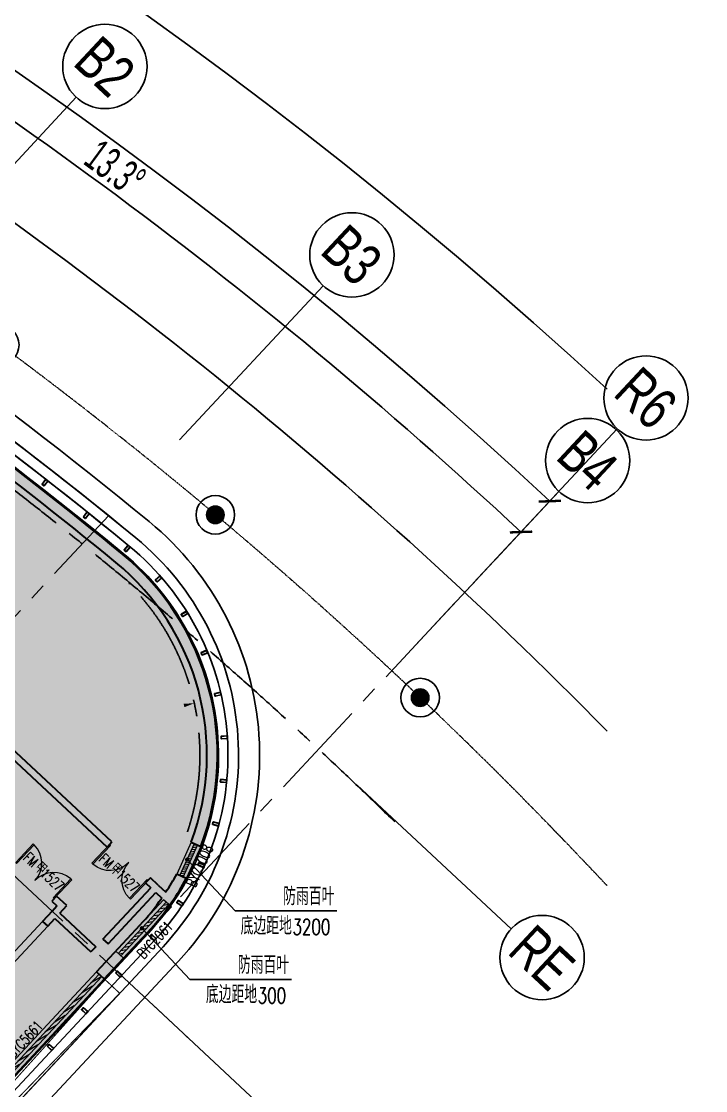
# Model space of a CAD drawing. Extents: x 138868 to 1251000, y -188972 to 132579.
# Drawn here: x 285527 to 305000, y 64503 to 94941 of the extents above; entities that cross this region are included whole.
import ezdxf
from ezdxf.enums import TextEntityAlignment as Align

# ---------------------------------------------------------------- set-up
doc = ezdxf.new("R2010")
doc.units = 0
doc.linetypes.add('CENTER2', pattern=[28.575000000000003, 19.05, -3.175, 3.175, -3.175])
doc.linetypes.add('DASHDOT', pattern=[1, 0.5, -0.25, 0, -0.25])
doc.layers.get('0').update_dxf_attribs({"color": 8})
doc.layers.get('Defpoints').update_dxf_attribs({"color": 8})
for name, color, linetype in [('#幕墙线-平面', 8, 'Continuous'), ('#标注', 8, 'Continuous'), ('#轴线', 8, 'CENTER2'), ('A-FLOR', 8, 'Continuous'), ('A-FLOR-GRND', 8, 'Continuous'), ('A-ROAD', 8, 'Continuous'), ('A-THERMAL', 8, 'Continuous'), ('COLUMN', 8, 'Continuous'), ('CURTWALL', 8, 'Continuous'), ('DIM_LEAD', 8, 'Continuous'), ('PUB_HATCH', 8, 'Continuous'), ('WINDOW_TEXT', 8, 'Continuous'), ('建-填充', 8, 'Continuous'), ('数据中心轮廓线', 8, 'Continuous')]:
    doc.layers.add(name, color=color, linetype=linetype)
for name, color, linetype, lineweight in [('DOOR_FIRE', 8, 'Continuous', 13), ('DOOR_FIRE_TEXT', 8, 'Continuous', 9), ('DOTE', 8, 'DASHDOT', 5), ('PUB_DIM', 8, 'Continuous', 5), ('PUB_TEXT', 8, 'Continuous', 5), ('WALL', 8, 'Continuous', 30), ('WINDOW', 8, 'Continuous', 13)]:
    doc.layers.add(name, color=color, linetype=linetype, lineweight=lineweight)
doc.styles.add('_TCH_DIM', font='SIMPLEX', dxfattribs={"bigfont": 'GBCBIG'})
doc.styles.add('_TCH_WINDOW', font='SIMPLEX', dxfattribs={"height": 3.5, "bigfont": 'GBCBIG'})
doc.styles.add('JHZX', font='jrs.shx', dxfattribs={"width": 0.6, "bigfont": 'jhz.shx'})
doc.dimstyles.new('JZBZ-300', dxfattribs={"dimscale": 300, "dimtxt": 3, "dimasz": 1.5, "dimexe": 1, "dimexo": 1, "dimgap": 0.5, "dimtad": 1, "dimdec": 0, "dimdsep": 46, "dimtxsty": 'JHZX', "dimblk1": 'ARCHTICK', "dimblk2": 'ARCHTICK', "dimsah": 1, "dimcen": 0, "dimclrd": 1, "dimclre": 1, "dimclrt": 2, "dimadec": 1, "dimazin": 2, "dimtfac": 1, "dimtdec": 0, "dimtix": 1, "dimtmove": 0, "dimatfit": 3, "dimfxl": 1, "dimtolj": 1, "dimlwd": -1, "dimlwe": -1, "dimarcsym": 1})

# ---------------------------------------------------------------- blocks, each defined once
blk = doc.blocks.new('_YZH')
blk.add_circle((0, 0), 0.5)
at = {"layer": 'PUB_HATCH', "const_width": 0.5}
blk.add_lwpolyline([(-0.25, 0, 1), (0.25, 0, 1)], format="xyb", close=True, dxfattribs=at)
blk = doc.blocks.new('col-ll')
at = {"layer": 'CURTWALL'}
blk.add_circle((-0.001773937372490764, -0.0006987725500948727), 550, dxfattribs=at)
at = {"layer": 'COLUMN', "xscale": 500, "yscale": 500, "zscale": 500}
blk.add_blockref('_YZH', (-0.001773937372490764, -0.0006987725500948727), dxfattribs=at)
blk = doc.blocks.new('$WINLIB2D$00000039')
for points in [[(-0.4999999999983409, 0.5000000000445652), (-0.4999999999999964, -0.4999999999999716)], [(0.5000000000016591, 0.4999999999536158), (-0.4999999999983409, 0.5000000000445652)], [(0.4999999999983338, -0.5000000000463842), (0.4999999999999609, 0.4999999999999432)], [(-0.499999999999428, 0.1666666667124446), (0.500000000000572, 0.1666666666205998)], [(-0.3838834764901549, -0.166666666632409), (-0.4479860405916831, 0.1666666667079113)], [(-0.3158924398378069, -0.166666666637866), (-0.3799950039392748, 0.1666666667006353)], [(-0.2479014031851996, -0.166666666645142), (-0.3120039672867243, 0.1666666666951784)], [(-0.1799103665328481, -0.1666666666505989), (-0.2440129306343159, 0.1666666666887977)], [(-0.1119193298802692, -0.1666666666569512), (-0.1760218939817904, 0.1666666666824455)], [(-0.04392829322788927, -0.1666666666633319), (-0.1080308573293216, 0.1666666666760648)], [(0.02406274342471804, -0.1666666666696841), (-0.04003982067680312, 0.1666666666697125)], [(0.09205378007703402, -0.1666666666751411), (0.02795121597557682, 0.1666666666642556)], [(0.1600448167296129, -0.1666666666815217), (0.0959422526280953, 0.1666666666578749)], [(0.2280358533819644, -0.166666666687874), (0.163933289280525, 0.1666666666505989)], [(0.2960268900345753, -0.1666666666942547), (0.231924325933047, 0.1666666666460657)], [(0.3640179266869801, -0.1666666667006069), (0.2999153625854838, 0.166666666639685)], [(0.4320089633395341, -0.1666666667060639), (0.3679063992380058, 0.166666666632409)], [(0.4999999999916831, -0.1666666667115209), (0.4358974358904746, 0.1666666666260568)], [(-0.4518745131427302, -0.1666666666260284), (-0.5000000000072298, 0.08358586507802102)], [(-0.500000000000572, -0.1666666666214951), (0.499999999999428, -0.1666666667124446)], [(0.4999999999983338, -0.5000000000463842), (-0.5000000000016662, -0.4999999999554348)]]:
    blk.add_lwpolyline(points)
blk = doc.blocks.new('$DorLib2D$00000002')
for p, q in [((-0.5, -5.684341886080802e-17), (-0.5000000000000007, 0.4875)), ((-0.4750000000000007, 0.4875), (-0.5000000000000007, 0.4875)), ((-0.475, -2.842170943040401e-17), (-0.4750000000000007, 0.4875)), ((0.475, -2.842170943040401e-17), (0.4750000000000007, 0.4875)), ((0.4750000000000007, 0.4875), (0.5000000000000007, 0.4875)), ((0.5, -5.684341886080802e-17), (0.5000000000000007, 0.4875)), ((-0.5, -5.684341886080802e-17), (-0.475, -2.842170943040401e-17)), ((0.5, -5.684341886080802e-17), (0.475, -2.842170943040401e-17))]:
    blk.add_line(p, q)
for centre, start, end in [((-0.4875, -4.263256414560601e-17), 0, 88.53071641864632), ((0.4875, -4.263256414560601e-17), 91.4692835813537, 180)]:
    blk.add_arc(centre, 0.4875, start, end)
blk = doc.blocks.new('$WINLIB2D$00000007')
for points in [[(-0.5, 0.5), (0.5, 0.5)], [(-0.5, 0.5), (-0.5000000000000071, -0.5)], [(0.4999999999999929, 0.4999999999999716), (0.4999999999999929, -0.4999999999999858)], [(-0.5, -0.5), (0.5, -0.5)]]:
    blk.add_lwpolyline(points)
blk = doc.blocks.new('A$Cd70d14ae')
at = {"layer": '建-填充'}
h = blk.add_hatch(dxfattribs=at)
h.set_pattern_fill('沙地', color=256, scale=200)
h.set_pattern_definition([(0, (-1181710.985593817, -339008.7316489072), (200, 200), [0, -400])])
edge = h.paths.add_edge_path()
edge.add_arc((-5.799514474347234e-05, -124899.9997239537), 125399.9999588372, 50.595484492603475, 54.19226882909709, ccw=False)
edge.add_arc((74905.38638249483, -33723.34112868203), 7399.999999524198, -43.000000001942624, 50.595484496434494, ccw=False)
edge.add_line((80317.4037739576, -38770.12899300351), (58913.48786749036, -61723.01868310437))
edge.add_line((58913.48786749036, -61723.01868310437), (58689.12700524527, -61953.37206457043))
edge.add_line((58689.12700524527, -61953.37206457043), (58356.02656423437, -62261.32573112228))
edge.add_arc((53501.47046901046, -56676.2305760567), 7400.000187352208, 231.89625553434, 310.9971188627708, ccw=False)
edge.add_arc((-5.258012242848054e-05, -124899.9997113437), 79299.99994527503, 51.8962543357454, 56.07277768417117)
edge.add_line((44260.45438872185, -59101.04710592562), (41529.68595674797, -57344.2806989107))
edge.add_line((41529.68595674797, -57344.2806989107), (45927.7232496303, -52631.43135201052))
edge.add_line((45927.7232496303, -52631.43135201052), (45913.26296266005, -52643.46987978922))
edge.add_line((45913.26296266005, -52643.46987978922), (73367.41551958487, -23202.49571749812))
at = {"layer": 'A-FLOR'}
blk.add_lwpolyline([(73367.4155195844, -23202.49571749783, 30, 30, -0.01569522088522697), (79602.84282119965, -28005.48287585442, 30, 30, -0.4327152502928488), (80317.4037739576, -38770.12899300351, 30, 30, 0), (80317.4037739576, -38770.12899300351, 30, 30, 0), (58913.48786749036, -61723.01868310437, 30, 30, 0), (58689.12700524527, -61953.37206457043, 30, 30, 0), (58356.02656423437, -62261.32573112228, 30, 30, -0.3595335964508717), (48935.02431424824, -62499.25146632234, 30, 30, 0.01822553852093915), (44260.45438872185, -59101.04710592562, 30, 30, 0), (41529.68595674797, -57344.2806989107, 30, 30, 0), (45927.7232496303, -52631.43135201052, 30, 30, 0), (45913.26296266005, -52643.46987978922, 30, 30, 0), (73367.41551958487, -23202.49571749812, 0, 0, 0)], format="xyseb", dxfattribs=at)
at = {"layer": 'A-FLOR-GRND', "ltscale": 5}
blk.add_lwpolyline([(66033.56840754996, -16885.51994499011, -0.03476963203113186), (80364.59261737086, -27078.2626046426, -0.4327152502716788), (81195.02831922771, -39588.52701144561), (59791.11241275372, -62541.41670154745, -0.3893999561661741), (48194.51964070555, -63443.52507527499, 0.02663891285834788), (41386.69465708686, -58667.44349584205)], format="xyb", dxfattribs=at)
at = {"layer": 'A-ROAD'}
for radius, start, end in [(138000, 47.40446587458779, 120.2107043487367), (131000, 44.52173808160828, 58.14588592689899)]:
    blk.add_arc((-2.328306436538696e-10, -124899.9997902369), radius, start, end, dxfattribs=at)
at = {"layer": 'A-THERMAL', "ltscale": 5}
blk.add_lwpolyline([(64521.82260695819, -17337.83493830508, -0.03687290947385417), (79621.88666630883, -27982.30235501705, -0.432715250271674), (80339.34448833318, -38790.58893017244), (58935.42858185919, -61743.47862027428, -0.3893999561661921), (48916.51180359279, -62522.85829694016, 0.02813842068170495), (41603.03414781182, -57424.66757356364, 0.02813842068170495)], format="xyb", dxfattribs=at)
at = {"layer": 'CURTWALL'}
blk.add_lwpolyline([(64660.71196255574, -17106.29715110455, -0.03687290947385393), (79793.28034773536, -27773.67779757705, -0.4327152502716805), (80536.80998777036, -38974.72848738934), (59132.89408129637, -61927.61817749118, -0.3893999561661936), (48749.89822754194, -62735.31986117148, 0.02813842068170497), (41461.33086518315, -57654.49398564955, 0.02813842068170497)], format="xyb", dxfattribs=at)
at = {"layer": 'DIM_LEAD'}
for p, q in [((81443.0018112289, -36698.45640219987), (82805.3096310496, -38154.57005255867)), ((82805.3096310496, -38154.57005255867), (85706.5788519317, -38154.57005255867)), ((80153.49420949162, -38652.64469208848), (81515.80202931233, -40108.75834244728)), ((81515.80202931233, -40108.75834244728), (84417.07125019442, -40108.75834244728))]:
    blk.add_line(p, q, dxfattribs=at)
at = {"layer": 'DIM_LEAD', "const_width": 60}
for points in [[(81422.50599830083, -36676.5492880033, 1), (81463.49762415697, -36720.36351639644, 1)], [(80132.99839656355, -38630.73757789191, 1), (80173.99002241969, -38674.55180628505, 1)]]:
    blk.add_lwpolyline(points, format="xyb", close=True, dxfattribs=at)
at = {"layer": 'DOTE'}
blk.add_arc((-2.328306436538696e-10, -124899.9997902369), 127950, 43.11526630903975, 122.8679328263271, dxfattribs=at)
at = {"layer": 'WALL'}
for p, q in [((68559.64656228779, -26452.03377098829), (79164.27514807947, -36341.00991007232)), ((79300.67482009131, -36194.7391697485), (68696.04623429917, -26305.76303066517)), ((79164.27514807947, -36341.00991007232), (79300.67482009131, -36194.7391697485)), ((81558.75236865084, -36201.79246906604), (81832.45962400429, -36326.35021411313)), ((81418.25612132551, -37236.53451323527), (81144.54886597229, -37111.97676818829)), ((80397.70537252302, -37217.73670983937), (80261.30570051118, -37364.00745016319)), ((80261.30570051118, -37364.00745016319), (80407.57655248881, -37500.40722629323)), ((80617.1115946674, -37422.33632198197), (80397.70537252302, -37217.73670983937)), ((80617.1115946674, -37422.33632198197), (80836.18490928222, -37626.62549282936)), ((77727.1431455088, -37735.5175591053), (77590.74347349672, -37881.78829942952)), ((78019.68462627518, -38008.31690323871), (77727.1431455088, -37735.5175591053)), ((79043.57996894183, -38963.11448308057), (80407.57655248881, -37500.40722629323)), ((79189.85070926553, -39099.51415509311), (80553.84729281368, -37636.80689828697)), ((80553.84729281368, -37636.80689828697), (80722.51506939201, -37794.09214451275)), ((77590.74347349672, -37881.78829942952), (77737.01421378969, -38018.18797141162)), ((77600.61454180672, -38164.45871176169), (77737.01421378969, -38018.18797141162)), ((77815.08511824787, -38227.72301373322), (78019.68462627518, -38008.31690323871)), ((77600.61454180672, -38164.45871176169), (77327.8151964233, -38457.00019386719)), ((77815.08511824787, -38227.72301373322), (78838.98030800043, -39182.52072477853)), ((77327.8151964233, -38457.00019386719), (77474.08593674607, -38593.39986587863)), ((77474.08593674607, -38593.39986587863), (77678.68544611704, -38373.99375394481)), ((77678.68544611704, -38373.99375394481), (78702.58063598812, -39328.79146510269)), ((80097.99766347205, -38565.52948498441), (78863.65796985102, -39889.1967499645)), ((79083.06408033703, -40093.79625798349), (80317.40377395783, -38770.12899300322)), ((78838.98030800043, -39182.52072477853), (78702.58063598812, -39328.79146510269)), ((79043.57996894183, -38963.11448308057), (79189.85070926553, -39099.51415509311)), ((78863.65796985102, -39889.1967499645), (79083.06408033703, -40093.79625798349))]:
    blk.add_line(p, q, dxfattribs=at)
for centre, radius, start, end in [((-6.279139779508114e-05, -124899.9997299996), 125399.9999665534, 50.59548449215783, 56.27731519674111), ((-6.279186345636845e-05, -124899.9997300013), 125099.999966555, 50.59548449215783, 56.24587242693056), ((74905.38638197814, -33723.34112854378), 7099.999999996473, 339.5690893285078, 50.59548449215783), ((74905.38638197814, -33723.34112854389), 7399.999999996683, 339.4051209390213, 50.59548449215783), ((74905.38638197767, -33723.34112854622), 7099.999999995657, 326.6495628846276, 331.4925761364279), ((74905.38638197767, -33723.34112854651), 7399.999999995548, 325.5881360208859, 331.6565445282369), ((74905.3863819779, -33723.34112854366), 7099.999999996436, 316.9999999971022, 325.0161713378408), ((74905.38638197767, -33723.34112854279), 7399.99999999739, 316.9999999971022, 325.5881360208859)]:
    blk.add_arc(centre, radius, start, end, dxfattribs=at)
at = {"layer": '数据中心轮廓线'}
blk.add_lwpolyline([(64815.03349667133, -16849.03290123178, -0.03687290683237934), (79983.71777094711, -27541.87273326563, -0.4327152502716894), (80756.21609825615, -39179.32799540809), (59352.30019178215, -62132.21768550994, -0.3893999561661833), (48564.77203192795, -62971.38826587144, 0.02812936554989807), (41306.30724569084, -57911.35157488636, 0.02812936554989807)], format="xyb", dxfattribs=at)
at = {"layer": '数据中心轮廓线', "const_width": 30}
blk.add_lwpolyline([(59190.65262602546, -61469.78434126783), (59607.5242359468, -61858.52340650192), (79521.87634978161, -40502.99531923019), (79105.00473984957, -40114.25625398604)], close=True, dxfattribs=at)
for points in [[(59607.52423595751, -61858.52340651199), (79105.00473984957, -40114.25625398604)], [(59190.58183932511, -61469.86025071034), (79521.87634978161, -40502.99531923019)]]:
    blk.add_lwpolyline(points, dxfattribs=at)
at = {"layer": 'COLUMN'}
for p, rotation in [((76107.57556448711, -22046.51447400695), 302.000000000193), ((82244.67465906192, -26884.61329288629), 298.5000000001931)]:
    blk.add_blockref('col-ll', p, dxfattribs=dict(at, rotation=rotation))
at = {"layer": 'COLUMN', "xscale": -1, "rotation": 338.0000017077407}
blk.add_blockref('col-ll', (88074.96519370025, -32088.34639407916), dxfattribs=at)
at = {"layer": 'DOOR_FIRE', "yscale": 1500, "zscale": 200}
for p, xscale, rotation in [((77110.42803327387, -37297.15415920806), 1500, 317.0000000001537), ((79780.99026031417, -36779.37330996979), -1500, 137.0000000001537)]:
    blk.add_blockref('$DorLib2D$00000002', p, dxfattribs=dict(at, xscale=xscale, rotation=rotation))
at = {"layer": 'WINDOW'}
ref = blk.add_blockref('$WINLIB2D$00000039', (81488.51101363121, -36719.16657140118), dxfattribs=dict(at, xscale=999.9999999999999, yscale=300, zscale=999.9999999999999, rotation=65.53083273510322))
ref.add_attrib('A', 'BYC1008', (81670.81080929723, -37511.0283391031), dxfattribs={"layer": 'WINDOW_TEXT', "height": 297.5, "rotation": 65.53083273510322, "style": '_TCH_WINDOW', "width": 0.7058823529411765})
ref = blk.add_blockref('$WINLIB2D$00000039', (80200.95821111414, -38675.0596931749), dxfattribs=dict(at, xscale=2000, yscale=300, zscale=2000, rotation=47.00000000000429))
ref.add_attrib('A', 'BYC2061', (80205.78734613463, -39547.81587223208), dxfattribs={"layer": 'WINDOW_TEXT', "height": 297.5, "rotation": 47.0000000000043, "style": '_TCH_WINDOW', "width": 0.7058823529411765})
ref = blk.add_blockref('$WINLIB2D$00000007', (75491.35515843608, -40572.99039437866), dxfattribs=dict(at, xscale=5600, yscale=200, zscale=5600, rotation=47.00000000000439))
ref.add_attrib('A', 'DK5661', (74957.43941788815, -40806.62610327883), dxfattribs={"layer": 'WINDOW_TEXT', "height": 297.5, "rotation": 47.00000000000439, "style": '_TCH_WINDOW', "width": 0.7058823529411765})
ref = blk.add_blockref('$WINLIB2D$00000039', (77063.76561691772, -42039.28686851298), dxfattribs=dict(at, xscale=5600, yscale=300, zscale=5600, rotation=47.0000000000043))
ref.add_attrib('A', 'BYC5661', (76498.21772544432, -42380.15786557819), dxfattribs={"layer": 'WINDOW_TEXT', "height": 297.5, "rotation": 47.0000000000043, "style": '_TCH_WINDOW', "width": 0.7058823529411765})
at = {"layer": 'DOOR_FIRE_TEXT', "style": '_TCH_WINDOW', "width": 0.7058823529411765}
for s, p in [('FM', (76750.74494490956, -36681.58554947935)), ('FM', (78903.13163274524, -36719.47993478703)), ('1527', (77237.63978158447, -37135.62233003881)), ('1527', (79390.02646942015, -37173.51671534649))]:
    blk.add_text(s, height=297.5, rotation=317.0000000001537, dxfattribs=at).set_placement(p)
at = {"layer": 'DOOR_FIRE_TEXT', "style": '_TCH_WINDOW'}
for p in [(77057.91349959045, -36968.02486070478), (79210.30018742612, -37005.91924601246)]:
    blk.add_text('甲', height=337.5886524822695, rotation=317.0000000001537, dxfattribs=at).set_placement(p)
at = {"layer": 'PUB_TEXT', "style": '_TCH_DIM'}
for s, p in [('防雨百叶', (84175.14268171901, -37997.07005255867)), ('底边距地', (82964.61076682524, -38837.07005255867)), ('防雨百叶', (82885.63507998173, -39951.25834244728)), ('底边距地', (81975.10316508796, -40791.25834244728))]:
    blk.add_text(s, height=506.3829787234042, dxfattribs=at).set_placement(p)
at = {"layer": 'PUB_TEXT', "style": '_TCH_DIM', "width": 0.7058823529411765}
for s, p in [('3200', (84439.0788519317, -38837.07005255867)), ('300', (83449.57125019442, -40791.25834244728))]:
    blk.add_text(s, height=446.25, dxfattribs=at).set_placement(p)
blk = doc.blocks.new('*U3167')
blk.add_line((20, 4.898587196589413e-16), (0, 0))
blk.add_circle((24, 0), 4)
at = {"style": 'JHZX', "width": 0.75}
blk.add_attdef('AXES', text='', height=4, dxfattribs=at).set_placement((23.99999999999997, 0), align=Align.MIDDLE_CENTER)
blk = doc.blocks.new('*U3166')
blk.add_line((-8.960830237663566e-17, -20), (0, 0))
blk.add_circle((0, -24), 4)
at = {"style": 'JHZX', "width": 0.75}
blk.add_attdef('AXES', text='', height=4, dxfattribs=at).set_placement((0, -24), align=Align.MIDDLE_CENTER)
blk = doc.blocks.new('_ARCHTICK')
at = {"color": 0, "linetype": 'ByBlock', "const_width": 0.15}
blk.add_lwpolyline([(-0.5, -0.5), (0.5, 0.5)], dxfattribs=at)
blk = doc.blocks.new('*D3280')
at = {"layer": '#标注', "ltscale": 300, "transparency": 16777216}
for p, q in [((146690.8966844672, 99692.36909648812), (145493.7441984293, 101943.8854600347)), ((299030.3676289878, 79636.49725693115), (300769.4634487099, 81501.44919732254))]:
    blk.add_line(p, q, dxfattribs=at)
blk.add_arc((208801.9844985199, -17121.59754685307), 134550.0001244252, 46.99999999366509, 117.9999999999996, dxfattribs=at)
at = {"layer": 'Defpoints', "color": 0, "ltscale": 300, "transparency": 16777216}
for p in [(253346.5674254924, 109840.9271025288), (146831.7381533029, 99427.48481863044), (298825.7681209447, 79417.09114646801), (208801.9844985199, -17121.59754685307)]:
    blk.add_point(p, dxfattribs=at)
at = {"layer": '#标注', "ltscale": 300, "transparency": 16777216, "xscale": 450, "yscale": 450, "zscale": 450}
for p, rotation in [((145634.5856672651, 101679.001182177), 207.9999999999996), ((300564.8639406668, 81282.04308685943), 316.9999999936651)]:
    blk.add_blockref('_ARCHTICK', p, dxfattribs=dict(at, rotation=rotation))
at = {"layer": '#标注', "ltscale": 300, "transparency": 16777216, "insert": (226442.5994007086, 116872.1755902029), "char_height": 900, "attachment_point": 5, "rotation": 352.49999999683234, "style": 'JHZX'}
blk.add_mtext('\\A1;71°', dxfattribs=at)
blk = doc.blocks.new('*D3281')
at = {"layer": '#标注', "ltscale": 300, "transparency": 16777216}
for p, q in [((274351.1665590371, 97798.3518248455), (275020.0357641029, 98971.00437009752)), ((299030.3676289878, 79636.49725693114), (299951.0654165382, 80623.82475547021))]:
    blk.add_line(p, q, dxfattribs=at)
blk.add_arc((208801.98449852, -17121.59754685318), 133350.0001244256, 46.99999999366511, 60.29999991711377, dxfattribs=at)
at = {"layer": 'Defpoints', "color": 0, "ltscale": 300, "transparency": 16777216}
for p in [(274202.5289581304, 97537.76237072903), (291935.6845109614, 87142.54036942993), (298825.7681209448, 79417.09114646798), (208801.98449852, -17121.59754685318)]:
    blk.add_point(p, dxfattribs=at)
at = {"layer": '#标注', "ltscale": 300, "transparency": 16777216, "xscale": 450, "yscale": 450, "zscale": 450}
for p, rotation in [((274871.3981631963, 98710.41491598112), 150.2999999171138), ((299746.4659084952, 80404.41864500707), 316.9999999936651)]:
    blk.add_blockref('_ARCHTICK', p, dxfattribs=dict(at, rotation=rotation))
at = {"layer": '#标注', "ltscale": 300, "transparency": 16777216, "insert": (288196.3274677519, 90763.25235255393), "char_height": 900, "attachment_point": 5, "rotation": 323.6499999553895, "style": 'JHZX'}
blk.add_mtext('\\A1;13.3°', dxfattribs=at)
blk = doc.blocks.new('LZ')
at = {"layer": '#幕墙线-平面', "ltscale": 250}
for points in [[(-32.49999999988358, -9.730402962304652e-05, -0.414213562373095), (-40.00002245465294, 7.499880241084611), (-40.00051645992789, 172.4998802403279, -0.414213562373095), (-32.50053891458083, 179.9999026951264), (32.49946108506992, 180.0000973032147, -0.414213562373095), (39.99948353983928, 172.5001197580132), (39.9999775448814, 7.500119758740766, -0.4142135623730949), (32.49999999976717, 9.730400051921606e-05)], [(-32.50001796381548, 5.999902695941273, -0.4142135623730951), (-34.00002245488577, 7.499898204987403), (-34.00051645981148, 172.4998982042016, -0.4142135623730951), (-32.50052095076535, 173.9999026951555), (32.49947904876899, 174.0000973032147, -0.4142135623730951), (33.99948353983928, 172.5001017941977), (33.9999775448814, 7.500101794925286, -0.4142135623730951), (32.49998203583527, 6.000097303971415)]]:
    blk.add_lwpolyline(points, format="xyb", close=True, dxfattribs=at)

msp = doc.modelspace()

# ---------------------------------------------------------------- linework, layer by layer
at = {"layer": '#幕墙线-平面', "ltscale": 500}
msp.add_lwpolyline([(156928.3693391712, 97704.91524870583, 0.0006186609606904662), (156644.3737756643, 97576.1950834025, 0.4324632496480859), (152892.3873621174, 86538.0230444704), (167625.2731387443, 58829.49485344271, 0.3897332674103929), (177836.5475835991, 55230.53932774201, -0.2739152575343032), (257366.7564053151, 44807.01384322898, 0.3893999561442285), (268154.2845650967, 45646.18442381354), (289558.20047192, 68599.07411428978, 0.4327152502695922), (288785.7021367718, 80236.52938204206, 0.06564677347486543), (260814.9680133779, 97641.85271036968, 0.06564677347486543)], format="xyb", dxfattribs=at)
at = {"layer": '#幕墙线-平面'}
for points in [[(157051.8780598841, 97431.51884070487, 0.0006186612082523815), (156768.5585628543, 97303.10510074015, 0.432463249648085), (153157.2716399168, 86678.86451341579), (167890.1574166021, 58970.33632227842, 0.3897332674103919), (177718.5090697457, 55506.34162876074, -0.2739152575343032), (257551.8826010276, 45043.08224785159, 0.3893999561442295), (267934.8784545215, 45850.78393173631), (289338.7943614342, 68803.67362230847, 0.4327152502695888), (288595.264720506, 80004.72431202413)], [(288595.2647135775, 80004.72431771614, 0.06553893304753852), (260740.2979063073, 97346.30873906094, 0.06553893304753852)]]:
    msp.add_lwpolyline(points, format="xyb", dxfattribs=at)
at = {"layer": '#轴线', "ltscale": 150}
for p, q in [((254317.5218374887, 44737.72524892306), (288010.0924430365, 80868.58372661471)), ((275212.8874523749, 80048.5183524852), (290351.9090759837, 65931.15229910752)), ((260826.5697787483, 38667.93984730629), (298825.7682939245, 79417.09133196459))]:
    msp.add_line(p, q, dxfattribs=at)
for centre, radius, start, end in [((208801.9845202002, -17121.59760284243), 124899.9999998406, 45.62366798156813, 118.9562780656252), ((283707.3709787065, 74055.06108185387), 6900.000000001874, 341.5166142331195, 45.0349311527431)]:
    msp.add_arc(centre, radius, start, end, dxfattribs=at)
at = {"layer": 'PUB_DIM'}
msp.add_lwpolyline([(290154.6275282658, 75466.75615664542, 99, 0, 0), (290447.6846441549, 75530.92411459051, 0, 0, 0)], format="xyseb", dxfattribs=at)

# ---------------------------------------------------------------- block references
at = {"layer": '#幕墙线-平面', "ltscale": 300}
msp.add_blockref('A$Cd70d14ae', (208801.9845453531, 107778.4023970212), dxfattribs=at)
at = {"layer": '#幕墙线-平面'}
for p, rotation in [((286252.6325130973, 81882.88267987495), 141.9641283704327), ((287429.2631145084, 80951.0333147209), 141.28496603733)]:
    msp.add_blockref('LZ', p, dxfattribs=dict(at, rotation=rotation))
at = {"layer": '#幕墙线-平面', "ltscale": 300}
for p, rotation in [((288595.2648045137, 80004.72424293513), 140.6008650714963), ((289497.7501188759, 79130.64058657776), 131.2363142207315), ((290246.1025519366, 78121.38472807076), 121.8767652202301), ((290820.3576636929, 77003.86076026474), 112.5172162197287), ((291205.2255952228, 75807.82337486296), 103.1576672192272), ((291390.4590256824, 74565.11772659427), 93.79811821872569), ((291371.1260128715, 73308.83153841313), 84.43856921822423), ((291147.7413089143, 72072.41412263614), 75.0790202177228), ((290726.2526546991, 70888.78577456129), 65.71947121722133), ((290117.8824179994, 69789.46125145763), 56.35992221671985)]:
    msp.add_blockref('LZ', p, dxfattribs=dict(at, rotation=rotation))
at = {"layer": '#幕墙线-平面', "ltscale": 300, "xscale": -1, "rotation": 46.99999999999935}
for p in [(289338.8287910875, 68803.7106753941), (288365.7483193234, 67760.20922411926), (287392.8430508274, 66716.8960563661), (286419.9377823314, 65673.5828886127)]:
    msp.add_blockref('LZ', p, dxfattribs=at)
at = {"layer": '#标注'}
ref = msp.add_blockref('*U3166', (282992.503931765, 88393.28499447077), dxfattribs=dict(at, xscale=-300.0000000000002, yscale=300.0000000000002, zscale=300.0000000000001, rotation=136.9855903515799))
ref.add_attrib('AXES', 'B2', dxfattribs={"layer": '0', "height": 1200.000000000001, "rotation": 316.98559035158, "style": 'JHZX', "width": 0.7499999999999999}).set_placement((287904.2162821238, 93657.79653756128), align=Align.MIDDLE_CENTER)
ref = msp.add_blockref('*U3166', (290022.8326159226, 83029.61623095849), dxfattribs=dict(at, xscale=-300.0000000000002, yscale=300.0000000000002, zscale=300.0000000000001, rotation=136.9855903515799))
ref.add_attrib('AXES', 'B3', dxfattribs={"layer": '0', "height": 1200.000000000001, "rotation": 316.98559035158, "style": 'JHZX', "width": 0.7499999999999999}).set_placement((294934.5449662813, 88294.127774049), align=Align.MIDDLE_CENTER)
ref = msp.add_blockref('*U3166', (298392.6470500113, 78955.08828107564), dxfattribs=dict(at, xscale=-300.0000000000002, yscale=300.0000000000002, zscale=300.0000000000001, rotation=136.9855903515799))
ref.add_attrib('AXES', 'R6', dxfattribs={"layer": '0', "height": 1200.000000000001, "rotation": 316.98559035158, "style": 'JHZX', "width": 0.7499999999999999}).set_placement((303304.35940037, 84219.59982416622), align=Align.MIDDLE_CENTER)
ref = msp.add_blockref('*U3166', (296732.0855840523, 77174.50150707754), dxfattribs=dict(at, xscale=-300.0000000000002, yscale=300.0000000000002, zscale=300.0000000000001, rotation=136.9855903515799))
ref.add_attrib('AXES', 'B4', dxfattribs={"layer": '0', "height": 1200.000000000001, "rotation": 316.98559035158, "style": 'JHZX', "width": 0.7499999999999999}).set_placement((301643.797934411, 82439.01305016811), align=Align.MIDDLE_CENTER)
at = {"layer": '#标注', "xscale": 300, "yscale": 300, "rotation": 317.0000000589019}
for p, values in [((295080.6101721552, 73201.48224099731), {'AXES': 'RE'}), ((289254.8784931913, 66954.14986259694), {'AXES': 'BF'})]:
    msp.add_blockref('*U3167', p, dxfattribs=at).add_auto_attribs(values)

# ---------------------------------------------------------------- dimensions: what is measured, and where the dimension line sits
at = {"layer": '#标注', "ltscale": 300}
for base, center, p1, p2, picture, middle in [((253346.5674254924, 109840.9271025288), (208801.9844985199, -17121.59754685307), (298825.7681209447, 79417.09114646801), (146831.7381533029, 99427.48481863044), '*D3280', (226442.5994007086, 116872.1755902029)), ((291935.6845109614, 87142.54036942993), (208801.98449852, -17121.59754685318), (298825.7681209448, 79417.09114646801), (274202.5289581304, 97537.76237072906), '*D3281', (288196.3274677519, 90763.25235255394))]:
    dim = msp.add_angular_dim_3p(base=base, center=center, p1=p1, p2=p2, dimstyle='JZBZ-300', override={"dimclrd": 256, "dimclre": 256, "dimclrt": 256}, dxfattribs=at)
    dim.commit()
    dim.dimension.update_dxf_attribs({"geometry": picture, "text_midpoint": middle})

doc.saveas('drawing.dxf')
